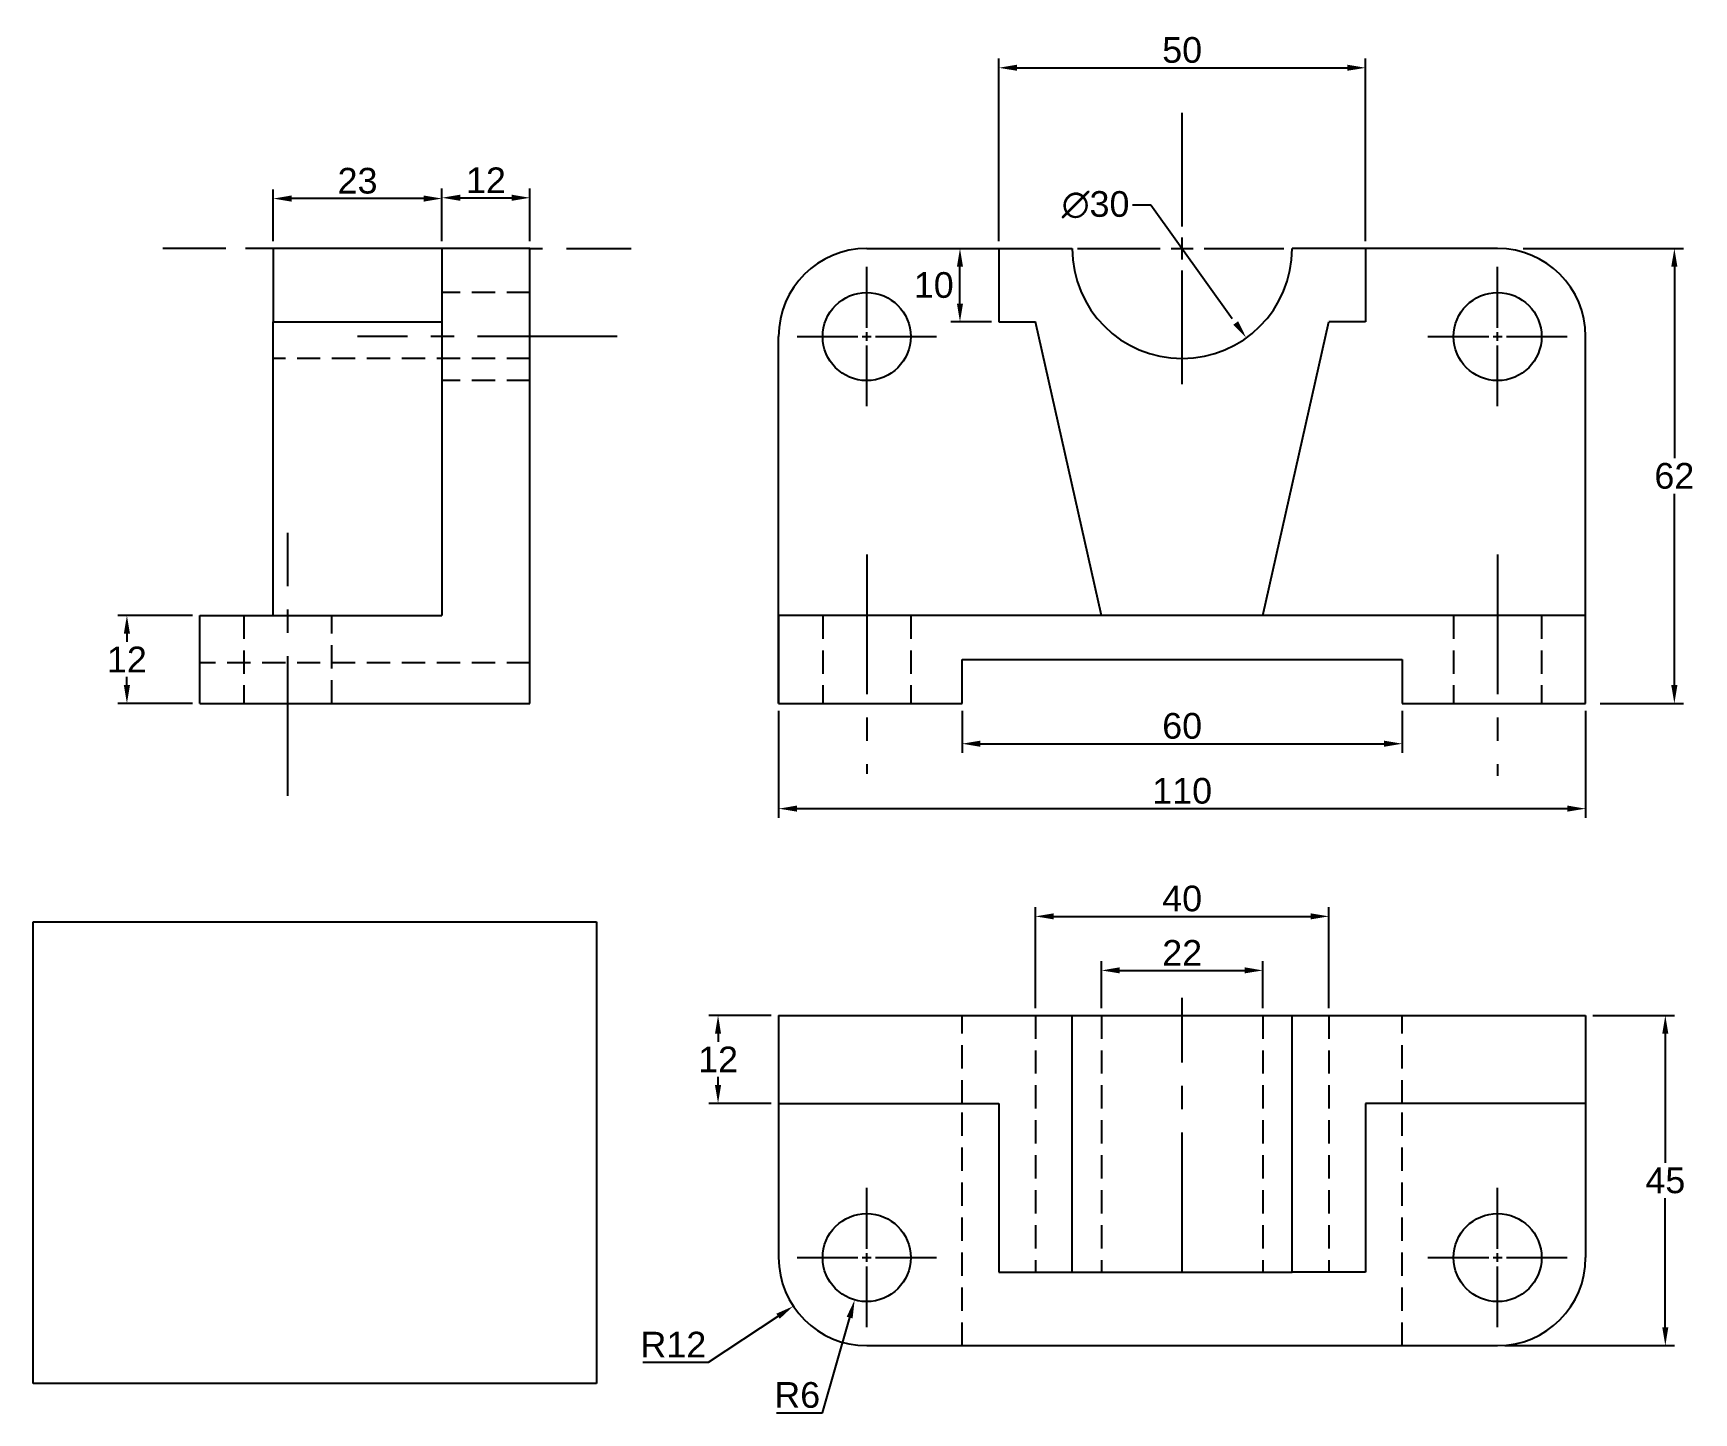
# Model space of a CAD drawing. Header units: millimetres. Extents: x 5154 to 5380, y 2801 to 2989.
import ezdxf

# ---------------------------------------------------------------- set-up
doc = ezdxf.new("R2010")
doc.units = ezdxf.units.MM
doc.linetypes.add('CENTER2', pattern=[28.575, 19.05, -3.175, 3.175, -3.175])
doc.linetypes.add('HIDDEN2', pattern=[4.7625, 3.175, -1.5875])
doc.layers.add('Center lines', color=80, linetype='CENTER2')
doc.layers.add('Hidden Lines', color=50, linetype='HIDDEN2')
doc.layers.add('Dimensions', color=7, linetype='Continuous', true_color=0xffffff)
doc.styles.get("Standard").update_dxf_attribs({"font": 'arial.ttf'})
doc.dimstyles.new('ISO-25', dxfattribs={"dimtxt": 3.5, "dimasz": 2.5, "dimexe": 1.25, "dimexo": 1, "dimtad": 1, "dimtih": 1, "dimtoh": 1, "dimdec": 0, "dimtxsty": 'Standard', "dimcen": 2.5, "dimclrd": 2, "dimclrt": 3, "dimadec": 0, "dimazin": 0, "dimtfac": 1, "dimtdec": 0, "dimtofl": 0, "dimtmove": 1, "dimatfit": 3, "dimfxl": 1, "dimtfillclr": 1, "dimarcsym": 1})
picture_1 = doc.add_image_def('image1.jpg', size_in_pixel=(1050, 861))

# ---------------------------------------------------------------- blocks, each defined once
blk = doc.blocks.new('*U1')
at = {"layer": 'Center lines', "color": 0, "linetype": 'CENTER2', "transparency": 16777216}
for p, q in [((0, 1.2), (0, 9.5)), ((-9.5, 0), (-1.2, 0)), ((1.2, 0), (9.5, 0)), ((0, -9.5), (0, -1.2))]:
    blk.add_line(p, q, dxfattribs=at)
at = {"layer": 'Center lines', "color": 0, "linetype": 'Continuous', "transparency": 16777216}
for p, q in [((-0.6, 0), (0.6, 0)), ((0, -0.6), (0, 0.6))]:
    blk.add_line(p, q, dxfattribs=at)
blk = doc.blocks.new('*U2')
at = {"layer": 'Center lines', "color": 0, "linetype": 'CENTER2', "transparency": 16777216}
for p, q in [((0, 1.2), (0, 9.5)), ((-9.5, 0), (-1.2, 0)), ((1.2, 0), (9.5, 0)), ((0, -9.5), (0, -1.2))]:
    blk.add_line(p, q, dxfattribs=at)
at = {"layer": 'Center lines', "color": 0, "linetype": 'Continuous', "transparency": 16777216}
for p, q in [((-0.6, 0), (0.6, 0)), ((0, -0.6), (0, 0.6))]:
    blk.add_line(p, q, dxfattribs=at)
blk = doc.blocks.new('*U3')
at = {"layer": 'Center lines', "color": 0, "linetype": 'CENTER2', "transparency": 16777216}
for p, q in [((0, 3), (0, 18.5)), ((-14.26, 0), (-3, 0)), ((3, 0), (13.85, 0)), ((0, -18.5), (0, -3))]:
    blk.add_line(p, q, dxfattribs=at)
at = {"layer": 'Center lines', "color": 0, "linetype": 'Continuous', "transparency": 16777216}
for p, q in [((-1.5, 0), (1.5, 0)), ((0, -1.5), (0, 1.5))]:
    blk.add_line(p, q, dxfattribs=at)
blk = doc.blocks.new('*D4')
at = {"layer": 'Defpoints', "color": 0, "transparency": 16777216}
for p in [(5335.54, 2984), (5285.54, 2959.38), (5335.54, 2959.38)]:
    blk.add_point(p, dxfattribs=at)
at = {"layer": 'Dimensions', "color": 0, "lineweight": -2, "transparency": 16777216}
for p, q in [((5285.54, 2960.38), (5285.54, 2985.25)), ((5335.54, 2960.38), (5335.54, 2985.25))]:
    blk.add_line(p, q, dxfattribs=at)
at = {"layer": 'Dimensions', "color": 2, "lineweight": -2, "transparency": 16777216}
blk.add_line((5288.04, 2984), (5333.04, 2984), dxfattribs=at)
at = {"layer": 'Dimensions', "color": 2, "transparency": 16777216}
for points in [[(5288.04, 2984.42), (5288.04, 2983.59), (5285.54, 2984)], [(5333.04, 2984.42), (5333.04, 2983.59), (5335.54, 2984)]]:
    blk.add_solid(points, dxfattribs=at)
at = {"layer": 'Dimensions', "color": 3, "transparency": 16777216, "insert": (5310.54, 2986.41), "char_height": 3.5, "attachment_point": 5}
blk.add_mtext('50', dxfattribs=at)
blk = doc.blocks.new('*U15')
at = {"layer": 'Center lines', "color": 0, "linetype": 'CENTER2', "transparency": 16777216}
for p, q in [((0, 1.2), (0, 9.5)), ((-9.5, 0), (-1.2, 0)), ((1.2, 0), (9.5, 0)), ((0, -9.5), (0, -1.2))]:
    blk.add_line(p, q, dxfattribs=at)
at = {"layer": 'Center lines', "color": 0, "linetype": 'Continuous', "transparency": 16777216}
for p, q in [((-0.6, 0), (0.6, 0)), ((0, -0.6), (0, 0.6))]:
    blk.add_line(p, q, dxfattribs=at)
blk = doc.blocks.new('*U16')
at = {"layer": 'Center lines', "color": 0, "linetype": 'CENTER2', "transparency": 16777216}
for p, q in [((0, 1.2), (0, 9.5)), ((-9.5, 0), (-1.2, 0)), ((1.2, 0), (9.5, 0)), ((0, -9.5), (0, -1.2))]:
    blk.add_line(p, q, dxfattribs=at)
at = {"layer": 'Center lines', "color": 0, "linetype": 'Continuous', "transparency": 16777216}
for p, q in [((-0.6, 0), (0.6, 0)), ((0, -0.6), (0, 0.6))]:
    blk.add_line(p, q, dxfattribs=at)
blk = doc.blocks.new('*D17')
at = {"layer": 'Defpoints', "color": 0, "transparency": 16777216}
for p in [(5365.54, 2854.88), (5376.4, 2854.88), (5353.54, 2809.88)]:
    blk.add_point(p, dxfattribs=at)
at = {"layer": 'Dimensions', "color": 0, "lineweight": -2, "transparency": 16777216}
for p, q in [((5366.54, 2854.88), (5377.65, 2854.88)), ((5354.54, 2809.88), (5377.65, 2809.88))]:
    blk.add_line(p, q, dxfattribs=at)
at = {"layer": 'Dimensions', "color": 2, "lineweight": -2, "transparency": 16777216}
for p, q in [((5376.4, 2852.38), (5376.4, 2834.78)), ((5376.4, 2812.38), (5376.4, 2829.97))]:
    blk.add_line(p, q, dxfattribs=at)
at = {"layer": 'Dimensions', "color": 2, "transparency": 16777216}
for points in [[(5375.98, 2852.38), (5376.81, 2852.38), (5376.4, 2854.88)], [(5375.98, 2812.38), (5376.81, 2812.38), (5376.4, 2809.88)]]:
    blk.add_solid(points, dxfattribs=at)
at = {"layer": 'Dimensions', "color": 3, "transparency": 16777216, "insert": (5376.4, 2832.38), "char_height": 3.5, "attachment_point": 5}
blk.add_mtext('45', dxfattribs=at)
blk = doc.blocks.new('*D18')
at = {"layer": 'Defpoints', "color": 0, "transparency": 16777216}
for p in [(5247.28, 2854.88), (5255.54, 2854.88), (5255.54, 2842.88)]:
    blk.add_point(p, dxfattribs=at)
at = {"layer": 'Dimensions', "color": 0, "lineweight": -2, "transparency": 16777216}
for p, q in [((5254.54, 2854.88), (5246.03, 2854.88)), ((5254.54, 2842.88), (5246.03, 2842.88))]:
    blk.add_line(p, q, dxfattribs=at)
at = {"layer": 'Dimensions', "color": 2, "lineweight": -2, "transparency": 16777216}
for p, q in [((5247.28, 2852.38), (5247.28, 2851.26)), ((5247.28, 2845.38), (5247.28, 2846.49))]:
    blk.add_line(p, q, dxfattribs=at)
at = {"layer": 'Dimensions', "color": 2, "transparency": 16777216}
for points in [[(5246.86, 2852.38), (5247.69, 2852.38), (5247.28, 2854.88)], [(5246.86, 2845.38), (5247.69, 2845.38), (5247.28, 2842.88)]]:
    blk.add_solid(points, dxfattribs=at)
at = {"layer": 'Dimensions', "color": 3, "transparency": 16777216, "insert": (5247.28, 2848.88), "char_height": 3.5, "attachment_point": 5}
blk.add_mtext('12', dxfattribs=at)
blk = doc.blocks.new('*D19')
at = {"layer": 'Defpoints', "color": 0, "transparency": 16777216}
for p in [(5221.64, 2966.29), (5209.64, 2959.38), (5221.64, 2959.38)]:
    blk.add_point(p, dxfattribs=at)
at = {"layer": 'Dimensions', "color": 0, "lineweight": -2, "transparency": 16777216}
for p, q in [((5209.64, 2960.38), (5209.64, 2967.54)), ((5221.64, 2960.38), (5221.64, 2967.54))]:
    blk.add_line(p, q, dxfattribs=at)
at = {"layer": 'Dimensions', "color": 2, "lineweight": -2, "transparency": 16777216}
blk.add_line((5212.14, 2966.29), (5219.14, 2966.29), dxfattribs=at)
at = {"layer": 'Dimensions', "color": 2, "transparency": 16777216}
for points in [[(5212.14, 2966.71), (5212.14, 2965.87), (5209.64, 2966.29)], [(5219.14, 2966.71), (5219.14, 2965.87), (5221.64, 2966.29)]]:
    blk.add_solid(points, dxfattribs=at)
at = {"layer": 'Dimensions', "color": 3, "transparency": 16777216, "insert": (5215.64, 2968.67), "char_height": 3.5, "attachment_point": 5}
blk.add_mtext('12', dxfattribs=at)
blk = doc.blocks.new('*D20')
at = {"layer": 'Defpoints', "color": 0, "transparency": 16777216}
for p in [(5255.54, 2897.38), (5365.54, 2897.38), (5365.54, 2883.05)]:
    blk.add_point(p, dxfattribs=at)
at = {"layer": 'Dimensions', "color": 0, "lineweight": -2, "transparency": 16777216}
for p, q in [((5255.54, 2896.38), (5255.54, 2881.8)), ((5365.54, 2896.38), (5365.54, 2881.8))]:
    blk.add_line(p, q, dxfattribs=at)
at = {"layer": 'Dimensions', "color": 2, "lineweight": -2, "transparency": 16777216}
blk.add_line((5258.04, 2883.05), (5363.04, 2883.05), dxfattribs=at)
at = {"layer": 'Dimensions', "color": 2, "transparency": 16777216}
for points in [[(5258.04, 2883.47), (5258.04, 2882.64), (5255.54, 2883.05)], [(5363.04, 2883.47), (5363.04, 2882.64), (5365.54, 2883.05)]]:
    blk.add_solid(points, dxfattribs=at)
at = {"layer": 'Dimensions', "color": 3, "transparency": 16777216, "insert": (5310.54, 2885.46), "char_height": 3.5, "attachment_point": 5}
blk.add_mtext('110', dxfattribs=at)
blk = doc.blocks.new('*D21')
at = {"layer": 'Defpoints', "color": 0, "transparency": 16777216}
for p in [(5280.54, 2897.38), (5340.54, 2897.38), (5340.54, 2891.9)]:
    blk.add_point(p, dxfattribs=at)
at = {"layer": 'Dimensions', "color": 0, "lineweight": -2, "transparency": 16777216}
for p, q in [((5280.54, 2896.38), (5280.54, 2890.65)), ((5340.54, 2896.38), (5340.54, 2890.65))]:
    blk.add_line(p, q, dxfattribs=at)
at = {"layer": 'Dimensions', "color": 2, "lineweight": -2, "transparency": 16777216}
blk.add_line((5283.04, 2891.9), (5338.04, 2891.9), dxfattribs=at)
at = {"layer": 'Dimensions', "color": 2, "transparency": 16777216}
for points in [[(5283.04, 2892.32), (5283.04, 2891.48), (5280.54, 2891.9)], [(5338.04, 2892.32), (5338.04, 2891.48), (5340.54, 2891.9)]]:
    blk.add_solid(points, dxfattribs=at)
at = {"layer": 'Dimensions', "color": 3, "transparency": 16777216, "insert": (5310.54, 2894.31), "char_height": 3.5, "attachment_point": 5}
blk.add_mtext('60', dxfattribs=at)
blk = doc.blocks.new('*D22')
at = {"layer": 'Defpoints', "color": 0, "transparency": 16777216}
for p in [(5356.04, 2959.38), (5366.52, 2897.38), (5377.63, 2897.38)]:
    blk.add_point(p, dxfattribs=at)
at = {"layer": 'Dimensions', "color": 0, "lineweight": -2, "transparency": 16777216}
for p, q in [((5357.04, 2959.38), (5378.88, 2959.38)), ((5367.52, 2897.38), (5378.88, 2897.38))]:
    blk.add_line(p, q, dxfattribs=at)
at = {"layer": 'Dimensions', "color": 2, "lineweight": -2, "transparency": 16777216}
for p, q in [((5377.63, 2956.88), (5377.63, 2930.79)), ((5377.63, 2899.88), (5377.63, 2925.96))]:
    blk.add_line(p, q, dxfattribs=at)
at = {"layer": 'Dimensions', "color": 2, "transparency": 16777216}
for points in [[(5377.21, 2956.88), (5378.05, 2956.88), (5377.63, 2959.38)], [(5377.21, 2899.88), (5378.05, 2899.88), (5377.63, 2897.38)]]:
    blk.add_solid(points, dxfattribs=at)
at = {"layer": 'Dimensions', "color": 3, "transparency": 16777216, "insert": (5377.63, 2928.38), "char_height": 3.5, "attachment_point": 5}
blk.add_mtext('62', dxfattribs=at)
blk = doc.blocks.new('*U23')
at = {"layer": 'Center lines', "color": 0, "linetype": 'CENTER2', "transparency": 16777216}
blk.add_line((0, 14.31), (0, -15.58), dxfattribs=at)
blk = doc.blocks.new('*U24')
at = {"layer": 'Center lines', "color": 0, "linetype": 'CENTER2', "transparency": 16777216}
blk.add_line((0, 17.15), (0, -13), dxfattribs=at)
blk = doc.blocks.new('*U25')
at = {"layer": 'Center lines', "color": 0, "linetype": 'CENTER2', "transparency": 16777216}
blk.add_line((0, -18.6), (0, 17.25), dxfattribs=at)
blk = doc.blocks.new('*D26')
at = {"layer": 'Defpoints', "color": 0, "transparency": 16777216}
for p in [(5166.7, 2909.38), (5176.64, 2909.38), (5176.64, 2897.38)]:
    blk.add_point(p, dxfattribs=at)
at = {"layer": 'Dimensions', "color": 0, "lineweight": -2, "transparency": 16777216}
for p, q in [((5175.64, 2909.38), (5165.45, 2909.38)), ((5175.64, 2897.38), (5165.45, 2897.38))]:
    blk.add_line(p, q, dxfattribs=at)
at = {"layer": 'Dimensions', "color": 2, "lineweight": -2, "transparency": 16777216}
for p, q in [((5166.7, 2906.88), (5166.7, 2905.76)), ((5166.7, 2899.88), (5166.7, 2900.99))]:
    blk.add_line(p, q, dxfattribs=at)
at = {"layer": 'Dimensions', "color": 2, "transparency": 16777216}
for points in [[(5166.28, 2906.88), (5167.12, 2906.88), (5166.7, 2909.38)], [(5166.28, 2899.88), (5167.12, 2899.88), (5166.7, 2897.38)]]:
    blk.add_solid(points, dxfattribs=at)
at = {"layer": 'Dimensions', "color": 3, "transparency": 16777216, "insert": (5166.7, 2903.38), "char_height": 3.5, "attachment_point": 5}
blk.add_mtext('12', dxfattribs=at)
blk = doc.blocks.new('*D27')
at = {"layer": 'Defpoints', "color": 0, "transparency": 16777216}
for p in [(5186.64, 2966.18), (5186.64, 2959.38), (5209.64, 2959.38)]:
    blk.add_point(p, dxfattribs=at)
at = {"layer": 'Dimensions', "color": 0, "lineweight": -2, "transparency": 16777216}
for p, q in [((5186.64, 2960.38), (5186.64, 2967.43)), ((5209.64, 2960.38), (5209.64, 2967.43))]:
    blk.add_line(p, q, dxfattribs=at)
at = {"layer": 'Dimensions', "color": 2, "lineweight": -2, "transparency": 16777216}
blk.add_line((5207.14, 2966.18), (5189.14, 2966.18), dxfattribs=at)
at = {"layer": 'Dimensions', "color": 2, "transparency": 16777216}
for points in [[(5189.14, 2966.6), (5189.14, 2965.76), (5186.64, 2966.18)], [(5207.14, 2966.6), (5207.14, 2965.76), (5209.64, 2966.18)]]:
    blk.add_solid(points, dxfattribs=at)
at = {"layer": 'Dimensions', "color": 3, "transparency": 16777216, "insert": (5198.14, 2968.59), "char_height": 3.5, "attachment_point": 5}
blk.add_mtext('23', dxfattribs=at)
blk = doc.blocks.new('*D28')
at = {"layer": 'Defpoints', "color": 0, "transparency": 16777216}
for p in [(5321.54, 2861.01), (5299.54, 2854.88), (5321.54, 2854.88)]:
    blk.add_point(p, dxfattribs=at)
at = {"layer": 'Dimensions', "color": 0, "lineweight": -2, "transparency": 16777216}
for p, q in [((5299.54, 2855.88), (5299.54, 2862.26)), ((5321.54, 2855.88), (5321.54, 2862.26))]:
    blk.add_line(p, q, dxfattribs=at)
at = {"layer": 'Dimensions', "color": 2, "lineweight": -2, "transparency": 16777216}
blk.add_line((5302.04, 2861.01), (5319.04, 2861.01), dxfattribs=at)
at = {"layer": 'Dimensions', "color": 2, "transparency": 16777216}
for points in [[(5302.04, 2861.43), (5302.04, 2860.6), (5299.54, 2861.01)], [(5319.04, 2861.43), (5319.04, 2860.6), (5321.54, 2861.01)]]:
    blk.add_solid(points, dxfattribs=at)
at = {"layer": 'Dimensions', "color": 3, "transparency": 16777216, "insert": (5310.54, 2863.4), "char_height": 3.5, "attachment_point": 5}
blk.add_mtext('22', dxfattribs=at)
blk = doc.blocks.new('*D29')
at = {"layer": 'Defpoints', "color": 0, "transparency": 16777216}
for p in [(5330.54, 2868.37), (5290.54, 2854.88), (5330.54, 2854.88)]:
    blk.add_point(p, dxfattribs=at)
at = {"layer": 'Dimensions', "color": 0, "lineweight": -2, "transparency": 16777216}
for p, q in [((5290.54, 2855.88), (5290.54, 2869.62)), ((5330.54, 2855.88), (5330.54, 2869.62))]:
    blk.add_line(p, q, dxfattribs=at)
at = {"layer": 'Dimensions', "color": 2, "lineweight": -2, "transparency": 16777216}
blk.add_line((5293.04, 2868.37), (5328.04, 2868.37), dxfattribs=at)
at = {"layer": 'Dimensions', "color": 2, "transparency": 16777216}
for points in [[(5293.04, 2868.79), (5293.04, 2867.96), (5290.54, 2868.37)], [(5328.04, 2868.79), (5328.04, 2867.96), (5330.54, 2868.37)]]:
    blk.add_solid(points, dxfattribs=at)
at = {"layer": 'Dimensions', "color": 3, "transparency": 16777216, "insert": (5310.54, 2870.79), "char_height": 3.5, "attachment_point": 5}
blk.add_mtext('40', dxfattribs=at)
blk = doc.blocks.new('*D32')
at = {"layer": 'Center lines', "color": 2, "lineweight": -2, "transparency": 16777216}
for p, q in [((5303.77, 2965.33), (5306.27, 2965.33)), ((5306.27, 2965.33), (5317.83, 2949.22))]:
    blk.add_line(p, q, dxfattribs=at)
at = {"layer": 'Center lines', "color": 2, "transparency": 16777216}
blk.add_solid([(5318.17, 2949.46), (5317.49, 2948.98), (5319.29, 2947.19)], dxfattribs=at)
at = {"layer": 'Defpoints', "color": 0, "transparency": 16777216}
for p in [(5301.8, 2971.57), (5319.29, 2947.19)]:
    blk.add_point(p, dxfattribs=at)
at = {"layer": 'Center lines', "color": 3, "transparency": 16777216, "insert": (5298.74, 2965.33), "char_height": 3.5, "attachment_point": 5}
blk.add_mtext('∅30', dxfattribs=at)

msp = doc.modelspace()

# ---------------------------------------------------------------- linework, layer by layer
for p, q in [((5209.64, 2959.38), (5186.64, 2959.38)), ((5186.64, 2959.38), (5186.64, 2949.38)), ((5221.64, 2959.38), (5209.64, 2959.38)), ((5209.64, 2959.38), (5209.64, 2909.38)), ((5221.64, 2897.38), (5221.64, 2959.38)), ((5267.54, 2959.38), (5285.54, 2959.38)), ((5285.54, 2959.38), (5285.54, 2949.38)), ((5285.54, 2959.38), (5295.54, 2959.38)), ((5335.54, 2959.38), (5325.54, 2959.38)), ((5353.54, 2959.38), (5335.54, 2959.38)), ((5335.54, 2959.38), (5335.54, 2949.38)), ((5186.64, 2949.38), (5209.64, 2949.38)), ((5186.64, 2909.38), (5186.64, 2949.38)), ((5285.54, 2949.38), (5290.54, 2949.38)), ((5299.54, 2909.38), (5290.54, 2949.38)), ((5321.54, 2909.38), (5330.54, 2949.38)), ((5335.54, 2949.38), (5330.54, 2949.38)), ((5255.54, 2897.38), (5255.54, 2947.38)), ((5365.54, 2897.38), (5365.54, 2947.38)), ((5176.64, 2897.38), (5176.64, 2909.38)), ((5176.64, 2909.38), (5209.64, 2909.38)), ((5365.54, 2909.38), (5255.54, 2909.38)), ((5255.54, 2909.38), (5255.54, 2897.38)), ((5365.54, 2909.38), (5321.54, 2909.38)), ((5365.54, 2897.38), (5365.54, 2909.38)), ((5280.54, 2897.38), (5280.54, 2903.38)), ((5280.54, 2903.38), (5340.54, 2903.38)), ((5340.54, 2903.38), (5340.54, 2897.38)), ((5176.64, 2897.38), (5221.64, 2897.38)), ((5255.54, 2897.38), (5280.54, 2897.38)), ((5340.54, 2897.38), (5365.54, 2897.38)), ((5255.54, 2854.88), (5295.54, 2854.88)), ((5255.54, 2854.88), (5255.54, 2842.88)), ((5255.54, 2854.88), (5255.54, 2821.88)), ((5295.54, 2819.88), (5295.54, 2854.88)), ((5295.54, 2854.88), (5325.54, 2854.88)), ((5325.54, 2854.88), (5365.54, 2854.88)), ((5325.54, 2819.88), (5325.54, 2854.88)), ((5365.54, 2854.88), (5365.54, 2842.88)), ((5365.54, 2854.88), (5365.54, 2821.88)), ((5255.54, 2842.88), (5285.54, 2842.88)), ((5255.54, 2842.88), (5255.54, 2821.88)), ((5285.54, 2842.88), (5285.54, 2819.88)), ((5365.54, 2842.88), (5335.54, 2842.88)), ((5335.54, 2842.88), (5335.54, 2819.88)), ((5365.54, 2842.88), (5365.54, 2821.88)), ((5285.54, 2819.88), (5295.54, 2819.88)), ((5295.54, 2819.88), (5325.54, 2819.88)), ((5335.54, 2819.88), (5325.54, 2819.88)), ((5267.54, 2809.88), (5353.54, 2809.88)), ((5267.54, 2809.88), (5280.54, 2809.88))]:
    msp.add_line(p, q)
for centre in [(5267.54, 2947.38), (5353.54, 2947.38), (5267.54, 2821.88), (5353.54, 2821.88)]:
    msp.add_circle(centre, 6)
for centre, radius, start, end in [((5267.54, 2947.38), 12, 90, 180), ((5310.54, 2959.38), 15, 180, 0), ((5353.54, 2947.38), 12, 0, 90), ((5267.54, 2821.88), 12, 180, 270), ((5353.54, 2821.88), 12, 270, 0)]:
    msp.add_arc(centre, radius, start, end)
at = {"layer": 'Center lines'}
for p, q in [((5180.19, 2959.38), (5171.61, 2959.38)), ((5186.64, 2959.38), (5182.85, 2959.38)), ((5221.64, 2959.38), (5223.35, 2959.38)), ((5226.61, 2959.38), (5235.44, 2959.38)), ((5284.54, 2949.38), (5279, 2949.38)), ((5233.52, 2947.38), (5198.14, 2947.38)), ((5310.54, 2819.88), (5310.54, 2857.26))]:
    msp.add_line(p, q, dxfattribs=at)
at = {"layer": 'Center lines', "color": 2}
msp.add_line((5280.25, 2951.88), (5280.25, 2956.88), dxfattribs=at)
for points in [[(5279.84, 2956.88), (5280.67, 2956.88), (5280.25, 2959.38)], [(5279.84, 2951.88), (5280.67, 2951.88), (5280.25, 2949.38)]]:
    msp.add_solid(points, dxfattribs=at)
at = {"layer": 'Dimensions', "color": 2}
for p, q in [((5245.98, 2807.63), (5255.45, 2813.89)), ((5261.52, 2800.73), (5265.22, 2813.7)), ((5237.02, 2807.63), (5245.98, 2807.63)), ((5255.25, 2800.73), (5261.52, 2800.73))]:
    msp.add_line(p, q, dxfattribs=at)
for points in [[(5264.81, 2813.82), (5265.62, 2813.59), (5265.9, 2816.11)], [(5255.22, 2814.23), (5255.68, 2813.54), (5257.53, 2815.26)]]:
    msp.add_solid(points, dxfattribs=at)
at = {"layer": 'Hidden Lines'}
for p, q in [((5221.64, 2953.38), (5209.64, 2953.38)), ((5221.64, 2944.38), (5186.64, 2944.38)), ((5221.64, 2941.38), (5209.64, 2941.38)), ((5182.64, 2909.38), (5182.64, 2897.38)), ((5194.64, 2897.38), (5194.64, 2909.38)), ((5261.54, 2909.38), (5261.54, 2897.38)), ((5273.54, 2909.38), (5273.54, 2897.38)), ((5347.54, 2909.38), (5347.54, 2897.38)), ((5359.54, 2909.38), (5359.54, 2897.38)), ((5221.64, 2902.94), (5176.64, 2902.94)), ((5280.54, 2842.88), (5280.54, 2854.88)), ((5290.54, 2854.88), (5290.54, 2819.88)), ((5299.54, 2854.88), (5299.54, 2819.88)), ((5321.54, 2854.88), (5321.54, 2819.88)), ((5330.54, 2854.88), (5330.54, 2819.88)), ((5340.54, 2842.88), (5340.54, 2854.88)), ((5280.54, 2809.88), (5280.54, 2842.88)), ((5340.54, 2809.88), (5340.54, 2842.88))]:
    msp.add_line(p, q, dxfattribs=at)

# ---------------------------------------------------------------- block references
at = {"layer": 'Center lines', "linetype": 'CENTER2'}
for name, p in [('*U3', (5310.54, 2959.38)), ('*U2', (5267.54, 2947.38)), ('*U1', (5353.54, 2947.38)), ('*U25', (5188.64, 2903.38)), ('*U23', (5267.54, 2903.38)), ('*U24', (5353.54, 2900.54)), ('*U15', (5267.54, 2821.88)), ('*U16', (5353.54, 2821.88))]:
    msp.add_blockref(name, p, dxfattribs=at)

# ---------------------------------------------------------------- texts
at = {"layer": 'Center lines', "color": 3, "insert": (5276.68, 2954.38), "char_height": 3.5, "attachment_point": 5}
msp.add_mtext('10', dxfattribs=at)
at = {"layer": 'Dimensions', "color": 3, "char_height": 3.5, "attachment_point": 5}
for s, insert in [('R12', (5241.19, 2810.02)), ('R6', (5258.07, 2803.14))]:
    msp.add_mtext(s, dxfattribs=dict(at, insert=insert))

# ---------------------------------------------------------------- dimensions: what is measured, and where the dimension line sits
at = {"layer": 'Center lines'}
dim = msp.add_diameter_dim_2p(p1=(5301.8, 2971.57), p2=(5319.29, 2947.19), dimstyle='ISO-25', dxfattribs=at)
dim.commit()
dim.dimension.update_dxf_attribs({"geometry": '*D32', "text_midpoint": (5306.27, 2965.33), "dimtype": 163})
at = {"layer": 'Dimensions'}
for base, p1, p2, picture, middle in [((5335.54, 2984), (5285.54, 2959.38), (5335.54, 2959.38), '*D4', (5310.54, 2986.41)), ((5186.64, 2966.18), (5209.64, 2959.38), (5186.64, 2959.38), '*D27', (5198.14, 2968.59)), ((5221.64, 2966.29), (5209.64, 2959.38), (5221.64, 2959.38), '*D19', (5215.64, 2968.67)), ((5365.54, 2883.05), (5255.54, 2897.38), (5365.54, 2897.38), '*D20', (5310.54, 2885.46)), ((5340.54, 2891.9), (5280.54, 2897.38), (5340.54, 2897.38), '*D21', (5310.54, 2894.31)), ((5330.54, 2868.37), (5290.54, 2854.88), (5330.54, 2854.88), '*D29', (5310.54, 2870.79)), ((5321.54, 2861.01), (5299.54, 2854.88), (5321.54, 2854.88), '*D28', (5310.54, 2863.4))]:
    dim = msp.add_linear_dim(base=base, p1=p1, p2=p2, dimstyle='ISO-25', dxfattribs=at)
    dim.commit()
    dim.dimension.update_dxf_attribs({"geometry": picture, "text_midpoint": middle})
for base, p1, p2, picture, middle in [((5377.63, 2897.38), (5356.04, 2959.38), (5366.52, 2897.38), '*D22', (5377.63, 2928.38)), ((5166.7, 2909.38), (5176.64, 2897.38), (5176.64, 2909.38), '*D26', (5166.7, 2903.38)), ((5247.28, 2854.88), (5255.54, 2842.88), (5255.54, 2854.88), '*D18', (5247.28, 2848.88)), ((5376.4, 2854.88), (5353.54, 2809.88), (5365.54, 2854.88), '*D17', (5376.4, 2832.38))]:
    dim = msp.add_linear_dim(base=base, p1=p1, p2=p2, angle=90, dimstyle='ISO-25', dxfattribs=at)
    dim.commit()
    dim.dimension.update_dxf_attribs({"geometry": picture, "text_midpoint": middle})

# ---------------------------------------------------------------- pictures from other files: only their frames are drawn
image = msp.add_image(picture_1, insert=(5153.93, 2804.7), size_in_units=(76.77, 62.95), dxfattribs=at)
image.dxf.flags = 7

doc.saveas('drawing.dxf')
